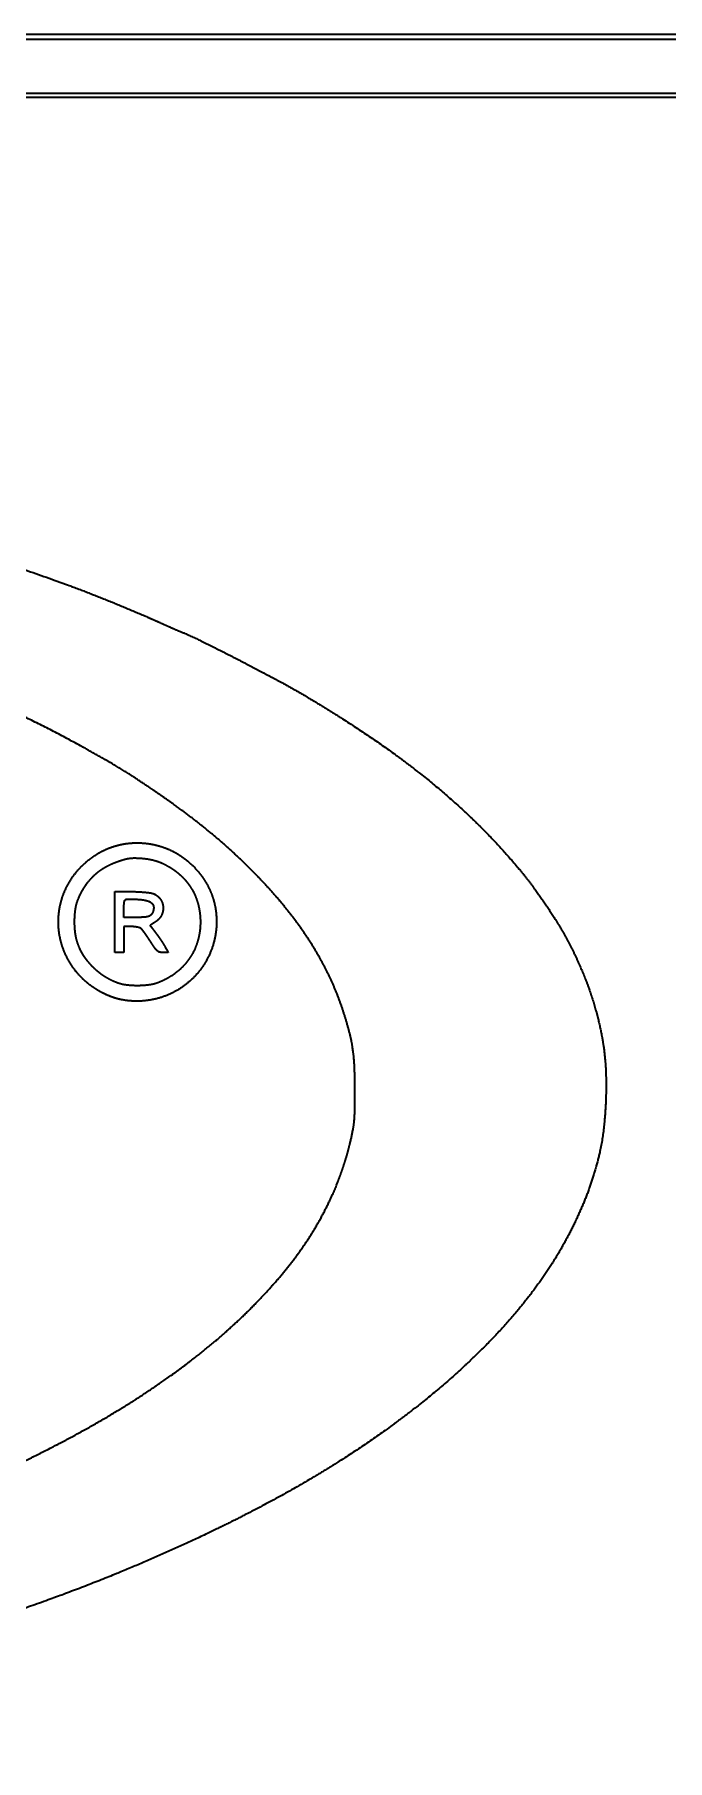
# Model space of a CAD drawing. Extents: x 5987 to 10491, y -672 to 3708.
# Drawn here: x 8859.4 to 8894.5, y 2312.6 to 2408.3 of the extents above; entities that cross this region are included whole.
import ezdxf

# ---------------------------------------------------------------- set-up
doc = ezdxf.new("R2010")
doc.units = 0
doc.header["$LTSCALE"] = 5
doc.layers.add('1', color=7, linetype='CONTINUOUS', true_color=0xffffff)

msp = doc.modelspace()

# ---------------------------------------------------------------- linework, layer by layer
at = {"layer": '1', "color": 7, "linetype": 'Continuous', "lineweight": 35}
for p, q in [((8376.073, 2408.076), (9230.073, 2408.076)), ((9094.065, 2408.326), (8512.081, 2408.326)), ((8512.073, 2405.076), (9230.073, 2405.076)), ((9091.573, 2404.826), (8514.573, 2404.826))]:
    msp.add_line(p, q, dxfattribs=at)
for points, weights, knots in [([(8808.28, 2387.027), (8810.656, 2386.961), (8813.031, 2386.859), (8817.686, 2386.586), (8819.964, 2386.413), (8824.459, 2385.991), (8826.676, 2385.743), (8831.084, 2385.17), (8833.274, 2384.845), (8838.283, 2384.006), (8841.095, 2383.457), (8846.64, 2382.218), (8849.371, 2381.526), (8854.636, 2380.032), (8857.17, 2379.231), (8861.927, 2377.57), (8864.142, 2376.692), (8866.443, 2375.668), (8866.566, 2375.613), (8866.817, 2375.502), (8866.944, 2375.447), (8867.184, 2375.342), (8867.297, 2375.292), (8867.484, 2375.211), (8867.557, 2375.18), (8868.027, 2374.981), (8868.417, 2374.802), (8869.433, 2374.299), (8870.062, 2373.982), (8871.336, 2373.328), (8871.98, 2372.99), (8873.108, 2372.389), (8873.589, 2372.121), (8875.695, 2370.899), (8877.283, 2369.885), (8880.208, 2367.837), (8881.53, 2366.789), (8883.928, 2364.643), (8884.998, 2363.55), (8886.918, 2361.312), (8887.749, 2360.162), (8888.813, 2358.4), (8889.117, 2357.838), (8889.667, 2356.693), (8889.912, 2356.112), (8890.338, 2354.941), (8890.519, 2354.354), (8890.815, 2353.184), (8890.927, 2352.602), (8891.068, 2351.56), (8891.105, 2351.102), (8891.133, 2350.119), (8891.129, 2349.596), (8891.083, 2348.556), (8891.042, 2348.04), (8890.93, 2347.085), (8890.853, 2346.648), (8890.536, 2345.305), (8890.251, 2344.414), (8889.528, 2342.645), (8889.097, 2341.77), (8888.093, 2340.04), (8887.521, 2339.189), (8886.235, 2337.522), (8885.529, 2336.705), (8883.653, 2334.767), (8882.46, 2333.675), (8879.864, 2331.575), (8878.473, 2330.562), (8875.468, 2328.596), (8873.859, 2327.647), (8870.389, 2325.81), (8868.538, 2324.91), (8863.268, 2322.572), (8859.799, 2321.26), (8852.354, 2318.912), (8848.399, 2317.843), (8840.153, 2315.978), (8835.868, 2315.185), (8827.118, 2313.918), (8822.659, 2313.436), (8817.146, 2313.04), (8816.106, 2312.97), (8814.27, 2312.853), (8813.474, 2312.81), (8811.865, 2312.737), (8811.053, 2312.707), (8809.143, 2312.655), (8808.045, 2312.628), (8804.089, 2312.548), (8801.231, 2312.551), (8798.373, 2312.614)], [0.500030023501, 0.499989992166, 0.499989992166, 0.499979215722, 0.499979215722, 0.499976587102, 0.499976587102, 0.49997422202, 0.49997422202, 0.499909023712, 0.499909023712, 0.499896145293, 0.499896145293, 0.499881921622, 0.499881921622, 0.499745873454, 0.499745873454, 0.500029642454, 0.500029642454, 0.500029692131, 0.500029692131, 0.500029694945, 0.500029694945, 0.500026212039, 0.500026212039, 0.499883684514, 0.499883684514, 0.500021092684, 0.500021092684, 0.500019726441, 0.500019726441, 0.499977454889, 0.499977454889, 0.499726034466, 0.499726034466, 0.499441853347, 0.499441853347, 0.499303232153, 0.499303232153, 0.498885526052, 0.498885526052, 0.499653759918, 0.499653759918, 0.499622993922, 0.499622993922, 0.499601925439, 0.499601925439, 0.499492528859, 0.499492528859, 0.499561310037, 0.499561310037, 0.499812975737, 0.499812975737, 0.499810926925, 0.499810926925, 0.499478101841, 0.499478101841, 0.499009815084, 0.499009815084, 0.499237143866, 0.499237143866, 0.499315530735, 0.499315530735, 0.499508331187, 0.499508331187, 0.499413477283, 0.499413477283, 0.499605966592, 0.499605966592, 0.499674359563, 0.499674359563, 0.49982999087, 0.49982999087, 0.499506877199, 0.499506877199, 0.499742119769, 0.499742119769, 0.499772482911, 0.499772482911, 0.499813480433, 0.499813480433, 0.500027169501, 0.500027169501, 0.500016239485, 0.500016239485, 0.500017086958, 0.500017086958, 0.500027800524, 0.500027800524, 0.499954908637, 0.499954908637, 0.500030023501], [0, 0, 0, 0, 0.035336, 0.035336, 0.069292, 0.069292, 0.102438, 0.102438, 0.135341, 0.135341, 0.177898, 0.177898, 0.219732, 0.219732, 0.259177, 0.259177, 0.294531, 0.294531, 0.296541, 0.296541, 0.298598, 0.298598, 0.300427, 0.300427, 0.301618, 0.301618, 0.307987, 0.307987, 0.318435, 0.318435, 0.329226, 0.329226, 0.337397, 0.337397, 0.365318, 0.365318, 0.390298, 0.390298, 0.412919, 0.412919, 0.433848, 0.433848, 0.443268, 0.443268, 0.452557, 0.452557, 0.461604, 0.461604, 0.470306, 0.470306, 0.477059, 0.477059, 0.484737, 0.484737, 0.492336, 0.492336, 0.498837, 0.498837, 0.512522, 0.512522, 0.526769, 0.526769, 0.541715, 0.541715, 0.557447, 0.557447, 0.580977, 0.580977, 0.605998, 0.605998, 0.633146, 0.633146, 0.66302, 0.66302, 0.716814, 0.716814, 0.77621, 0.77621, 0.839341, 0.839341, 0.904292, 0.904292, 0.91939, 0.91939, 0.930937, 0.930937, 0.942706, 0.942706, 0.958614, 0.958614, 1, 1, 1, 1]), ([(8797.485, 2381.132), (8798.159, 2381.155), (8798.833, 2381.165), (8801.218, 2381.154), (8802.928, 2381.143), (8806.367, 2381.115), (8808.097, 2381.099), (8810.398, 2381.074), (8810.969, 2381.053), (8812.746, 2380.945), (8813.951, 2380.866), (8816.151, 2380.712), (8817.146, 2380.635), (8819.032, 2380.473), (8819.924, 2380.388), (8821.703, 2380.203), (8822.591, 2380.103), (8826.949, 2379.57), (8830.403, 2379.028), (8837.084, 2377.747), (8840.303, 2376.996), (8846.453, 2375.298), (8849.378, 2374.353), (8854.892, 2372.308), (8857.464, 2371.185), (8860.371, 2369.715), (8860.771, 2369.507), (8861.625, 2369.048), (8862.08, 2368.799), (8862.957, 2368.309), (8863.379, 2368.068), (8864.079, 2367.663), (8864.355, 2367.494), (8865.421, 2366.8), (8866.206, 2366.269), (8867.629, 2365.265), (8868.262, 2364.787), (8869.448, 2363.83), (8870, 2363.352), (8871.084, 2362.341), (8871.618, 2361.81), (8872.647, 2360.717), (8873.135, 2360.149), (8874.034, 2359.003), (8874.439, 2358.425), (8875.169, 2357.254), (8875.493, 2356.664), (8876.063, 2355.466), (8876.306, 2354.861), (8876.641, 2353.85), (8876.76, 2353.454), (8876.952, 2352.737), (8877.02, 2352.414), (8877.119, 2351.75), (8877.152, 2351.408), (8877.186, 2350.607), (8877.196, 2350.147), (8877.194, 2349.341), (8877.191, 2348.994), (8877.182, 2348.453), (8877.172, 2348.258), (8877.141, 2347.9), (8877.118, 2347.736), (8877.048, 2347.363), (8877.004, 2347.152), (8876.749, 2346.067), (8876.474, 2345.212), (8876.129, 2344.382), (8875.78, 2343.54), (8875.366, 2342.728), (8874.383, 2341.125), (8873.818, 2340.338), (8872.513, 2338.775), (8871.785, 2337.994), (8870.175, 2336.445), (8869.293, 2335.681), (8867.381, 2334.194), (8866.358, 2333.465), (8864.169, 2332.041), (8863.004, 2331.347), (8860.528, 2329.998), (8859.221, 2329.337), (8856.468, 2328.051), (8855.02, 2327.432), (8851.977, 2326.244), (8850.386, 2325.67), (8847.086, 2324.577), (8845.38, 2324.058), (8841.877, 2323.087), (8840.083, 2322.633), (8833.304, 2321.075), (8828.273, 2320.207), (8817.852, 2318.991), (8812.478, 2318.617), (8801.649, 2318.37), (8796.204, 2318.498), (8785.5, 2319.245), (8780.255, 2319.879), (8774.882, 2320.807), (8774.716, 2320.836), (8774.39, 2320.894), (8774.23, 2320.922), (8773.932, 2320.976), (8773.796, 2321.001), (8773.586, 2321.04), (8773.513, 2321.054), (8773.37, 2321.084), (8773.301, 2321.098), (8773.116, 2321.134), (8773, 2321.156), (8772.752, 2321.203), (8772.619, 2321.229), (8772.352, 2321.279), (8772.218, 2321.303), (8771.126, 2321.505), (8770.171, 2321.7), (8768.122, 2322.158), (8767.026, 2322.417), (8764.811, 2322.969), (8763.691, 2323.262), (8761.538, 2323.853), (8760.506, 2324.153), (8756.553, 2325.366), (8753.674, 2326.403), (8748.281, 2328.64), (8745.787, 2329.867), (8741.251, 2332.469), (8739.218, 2333.838), (8737.289, 2335.349), (8735.644, 2336.637), (8734.159, 2338.107), (8732.855, 2339.739), (8732.001, 2340.807), (8731.251, 2341.951), (8730.612, 2343.16), (8730.028, 2344.263), (8729.586, 2345.43), (8729.292, 2346.642), (8729.011, 2347.795), (8728.886, 2348.975), (8728.917, 2350.162), (8728.948, 2351.359), (8729.132, 2352.542), (8729.466, 2353.692), (8730.018, 2355.592), (8730.906, 2357.36), (8732.101, 2358.936), (8733.499, 2360.782), (8735.096, 2362.458), (8736.873, 2363.942), (8738.962, 2365.687), (8741.206, 2367.225), (8743.587, 2368.544), (8746.326, 2370.061), (8749.155, 2371.404), (8755.302, 2373.866), (8758.61, 2374.986), (8765.614, 2376.94), (8769.296, 2377.799), (8776.958, 2379.244), (8780.933, 2379.828), (8789.103, 2380.693), (8793.29, 2380.986), (8797.485, 2381.132)], [0.500157034642, 0.500092889428, 0.500092889428, 0.500156542567, 0.500156542567, 0.500156670447, 0.500156670447, 0.50005351714, 0.50005351714, 0.500153712399, 0.500153712399, 0.500146671973, 0.500146671973, 0.50014348262, 0.50014348262, 0.500143228926, 0.500143228926, 0.499966645085, 0.499966645085, 0.499890070941, 0.499890070941, 0.499849972728, 0.499849972728, 0.499627091984, 0.499627091984, 0.500131127321, 0.500131127321, 0.500145808234, 0.500145808234, 0.50014649775, 0.50014649775, 0.500047569593, 0.500047569593, 0.500097309707, 0.500097309707, 0.499984497395, 0.499984497395, 0.499943596309, 0.499943596309, 0.499979203411, 0.499979203411, 0.4998189096, 0.4998189096, 0.499675398445, 0.499675398445, 0.499624158782, 0.499624158782, 0.499511447573, 0.499511447573, 0.500017008034, 0.500017008034, 0.499623556101, 0.499623556101, 0.499687530675, 0.499687530675, 0.500072913624, 0.500072913624, 0.500148587776, 0.500148587776, 0.499947229709, 0.499947229709, 0.499757015064, 0.499757015064, 0.500072778777, 0.500072778777, 0.49904828278, 0.49904828278, 0.500157034642, 0.499136931431, 0.499136931431, 0.499271663627, 0.499271663627, 0.499662531504, 0.499662531504, 0.499696432212, 0.499696432212, 0.499861025559, 0.499861025559, 0.499903707319, 0.499903707319, 0.499997454828, 0.499997454828, 0.499982238332, 0.499982238332, 0.500043396308, 0.500043396308, 0.500054296498, 0.500054296498, 0.500074597507, 0.500074597507, 0.499655797189, 0.499655797189, 0.499793699165, 0.499793699165, 0.4998007877, 0.4998007877, 0.499729536603, 0.499729536603, 0.500156435318, 0.500156435318, 0.500156300812, 0.500156300812, 0.500156404589, 0.500156404589, 0.50013743034, 0.50013743034, 0.50015032488, 0.50015032488, 0.500156654506, 0.500156654506, 0.500156633065, 0.500156633065, 0.500156642326, 0.500156642326, 0.500099237437, 0.500099237437, 0.500132496936, 0.500132496936, 0.500133323127, 0.500133323127, 0.500120112773, 0.500120112773, 0.499776676003, 0.499776676003, 0.499480123441, 0.499480123441, 0.499296370468, 0.499296370468, 0.500157034642, 0.497917649008, 0.497917649008, 0.500157034642, 0.498685529313, 0.498685529313, 0.500157034642, 0.497593687155, 0.497593687155, 0.500157034642, 0.497251529565, 0.497251529565, 0.500157034642, 0.497410939772, 0.497410939772, 0.500157034642, 0.494605365868, 0.494605365868, 0.500157034642, 0.498019896791, 0.498019896791, 0.500157034642, 0.49865079626, 0.49865079626, 0.500157034642, 0.499507338711, 0.499507338711, 0.499663510549, 0.499663510549, 0.499850744442, 0.499850744442, 0.499884575698, 0.499884575698, 0.499947655119, 0.499947655119, 0.500157034642], [0, 0, 0, 0, 0.005686, 0.005686, 0.020099, 0.020099, 0.034681, 0.034681, 0.039499, 0.039499, 0.049687, 0.049687, 0.058096, 0.058096, 0.06565, 0.06565, 0.073182, 0.073182, 0.10267, 0.10267, 0.130554, 0.130554, 0.1565, 0.1565, 0.180203, 0.180203, 0.184015, 0.184015, 0.188401, 0.188401, 0.192508, 0.192508, 0.195241, 0.195241, 0.203261, 0.203261, 0.209971, 0.209971, 0.216148, 0.216148, 0.222519, 0.222519, 0.228862, 0.228862, 0.234846, 0.234846, 0.240559, 0.240559, 0.246098, 0.246098, 0.249609, 0.249609, 0.252411, 0.252411, 0.255329, 0.255329, 0.259246, 0.259246, 0.2622, 0.2622, 0.263859, 0.263859, 0.265267, 0.265267, 0.267104, 0.267104, 0.274775, 0.274775, 0.274775, 0.282569, 0.282569, 0.290873, 0.290873, 0.300039, 0.300039, 0.310066, 0.310066, 0.320871, 0.320871, 0.332539, 0.332539, 0.345148, 0.345148, 0.358713, 0.358713, 0.373293, 0.373293, 0.388669, 0.388669, 0.404623, 0.404623, 0.448646, 0.448646, 0.495137, 0.495137, 0.54218, 0.54218, 0.58785, 0.58785, 0.589308, 0.589308, 0.590717, 0.590717, 0.59192, 0.59192, 0.592565, 0.592565, 0.593177, 0.593177, 0.594196, 0.594196, 0.595366, 0.595366, 0.596542, 0.596542, 0.604976, 0.604976, 0.614713, 0.614713, 0.62473, 0.62473, 0.634034, 0.634034, 0.660512, 0.660512, 0.684583, 0.684583, 0.705835, 0.705835, 0.705835, 0.723985, 0.723985, 0.723985, 0.73592, 0.73592, 0.73592, 0.746841, 0.746841, 0.746841, 0.75728, 0.75728, 0.75728, 0.767877, 0.767877, 0.767877, 0.785479, 0.785479, 0.785479, 0.806311, 0.806311, 0.806311, 0.830901, 0.830901, 0.830901, 0.859279, 0.859279, 0.890965, 0.890965, 0.925307, 0.925307, 0.961825, 0.961825, 1, 1, 1, 1]), ([(8864.277, 2354.769), (8864.078, 2354.806), (8863.883, 2354.861), (8863.693, 2354.932), (8863.488, 2355.009), (8863.288, 2355.1), (8862.9, 2355.31), (8862.713, 2355.428), (8862.362, 2355.685), (8862.201, 2355.823), (8862.051, 2355.973), (8861.638, 2356.387), (8861.312, 2356.871), (8861.084, 2357.409), (8860.859, 2357.94), (8860.743, 2358.506), (8860.742, 2359.083), (8860.74, 2359.659), (8860.853, 2360.223), (8861.076, 2360.754), (8861.301, 2361.29), (8861.624, 2361.773), (8862.035, 2362.184), (8862.302, 2362.45), (8862.599, 2362.682), (8862.923, 2362.876), (8863.241, 2363.066), (8863.581, 2363.213), (8863.937, 2363.315), (8864.292, 2363.416), (8864.658, 2363.471), (8865.028, 2363.477), (8865.403, 2363.484), (8865.776, 2363.444), (8866.142, 2363.358)], [0.502984013005, 0.50173822053, 0.50173822053, 0.502984013005, 0.502196666825, 0.502196666825, 0.502216180144, 0.502216180144, 0.5019745129, 0.5019745129, 0.502984013005, 0.496837136294, 0.496837136294, 0.502984013005, 0.496353686549, 0.496353686549, 0.502984013005, 0.496313684804, 0.496313684804, 0.502984013005, 0.496684884173, 0.496684884173, 0.502984013005, 0.500440868721, 0.500440868721, 0.502984013005, 0.500145314376, 0.500145314376, 0.502984013005, 0.500134204692, 0.500134204692, 0.502984013005, 0.500387375114, 0.500387375114, 0.502984013005], [0, 0, 0, 0, 0.045287, 0.045287, 0.045287, 0.094084, 0.094084, 0.143524, 0.143524, 0.190674, 0.190674, 0.190674, 0.31883, 0.31883, 0.31883, 0.443766, 0.443766, 0.443766, 0.566767, 0.566767, 0.566767, 0.689351, 0.689351, 0.689351, 0.768493, 0.768493, 0.768493, 0.845779, 0.845779, 0.845779, 0.9225, 0.9225, 0.9225, 1, 1, 1, 1]), ([(8864.046, 2362.431), (8864.154, 2362.469), (8864.273, 2362.507), (8864.482, 2362.566), (8864.573, 2362.586), (8864.755, 2362.612), (8864.845, 2362.619), (8865.051, 2362.62), (8865.167, 2362.616), (8865.459, 2362.598), (8865.635, 2362.576), (8865.965, 2362.516), (8866.119, 2362.476), (8866.27, 2362.423), (8866.421, 2362.37), (8866.568, 2362.305), (8866.868, 2362.144), (8867.021, 2362.051), (8867.169, 2361.949), (8867.401, 2361.789), (8867.612, 2361.604), (8867.799, 2361.395), (8867.981, 2361.192), (8868.136, 2360.967), (8868.261, 2360.724), (8868.387, 2360.478), (8868.48, 2360.218), (8868.541, 2359.948), (8868.604, 2359.665), (8868.636, 2359.376), (8868.637, 2359.085), (8868.637, 2358.718), (8868.584, 2358.354), (8868.478, 2358.001), (8868.376, 2357.66), (8868.22, 2357.339), (8868.014, 2357.048), (8867.807, 2356.753), (8867.555, 2356.495), (8867.265, 2356.28), (8866.962, 2356.055), (8866.63, 2355.873), (8866.277, 2355.738), (8866.114, 2355.676), (8865.946, 2355.634), (8865.774, 2355.612), (8865.561, 2355.584), (8865.347, 2355.57), (8864.918, 2355.569), (8864.704, 2355.582), (8864.491, 2355.609), (8864.32, 2355.63), (8864.152, 2355.672), (8863.991, 2355.733), (8863.732, 2355.831), (8863.486, 2355.956), (8863.255, 2356.107), (8863.021, 2356.259), (8862.805, 2356.435), (8862.609, 2356.633), (8862.417, 2356.826), (8862.248, 2357.038), (8862.102, 2357.267), (8861.964, 2357.483), (8861.855, 2357.716), (8861.777, 2357.96), (8861.718, 2358.144), (8861.678, 2358.332), (8861.655, 2358.524), (8861.63, 2358.742), (8861.619, 2358.962), (8861.626, 2359.397), (8861.644, 2359.611), (8861.676, 2359.824), (8861.702, 2359.998), (8861.748, 2360.167), (8861.815, 2360.33), (8861.917, 2360.58), (8862.043, 2360.819), (8862.192, 2361.045), (8862.333, 2361.258), (8862.497, 2361.453), (8862.683, 2361.629), (8862.869, 2361.805), (8863.074, 2361.958), (8863.296, 2362.087), (8863.532, 2362.224), (8863.779, 2362.338), (8864.046, 2362.431)], [0.500600324476, 0.501000025886, 0.501000025886, 0.500378357561, 0.500378357561, 0.500310553394, 0.500310553394, 0.500945762906, 0.500945762906, 0.500576622103, 0.500576622103, 0.50010623444, 0.50010623444, 0.501136119112, 0.500123591568, 0.500123591568, 0.500621232719, 0.500621232719, 0.501136119112, 0.498810019202, 0.498810019202, 0.501136119112, 0.498366978926, 0.498366978926, 0.501136119112, 0.498450896607, 0.498450896607, 0.501136119112, 0.499147834731, 0.499147834731, 0.501136119112, 0.497558161432, 0.497558161432, 0.501136119112, 0.496800818883, 0.496800818883, 0.501136119112, 0.496922450778, 0.496922450778, 0.501136119112, 0.497997960348, 0.497997960348, 0.501136119112, 0.498800204385, 0.498800204385, 0.501136119112, 0.50047809343, 0.50047809343, 0.500477842155, 0.500477842155, 0.501136119112, 0.498748917252, 0.498748917252, 0.501136119112, 0.499192505917, 0.499192505917, 0.501136119112, 0.499294688511, 0.499294688511, 0.501136119112, 0.499195446987, 0.499195446987, 0.501136119112, 0.49839273919, 0.49839273919, 0.501136119112, 0.499546327971, 0.499546327971, 0.501136119112, 0.500420613542, 0.500420613542, 0.500404853969, 0.500404853969, 0.501136119112, 0.498730449813, 0.498730449813, 0.501136119112, 0.499554047983, 0.499554047983, 0.501136119112, 0.498910727409, 0.498910727409, 0.501136119112, 0.49892979442, 0.49892979442, 0.501136119112, 0.499621293629, 0.499621293629, 0.500600324476], [0, 0, 0, 0, 0.01592, 0.01592, 0.027799, 0.027799, 0.039392, 0.039392, 0.054281, 0.054281, 0.076933, 0.076933, 0.097419, 0.097419, 0.097419, 0.118081, 0.118081, 0.141255, 0.141255, 0.141255, 0.177524, 0.177524, 0.177524, 0.212932, 0.212932, 0.212932, 0.248989, 0.248989, 0.248989, 0.287078, 0.287078, 0.287078, 0.335515, 0.335515, 0.335515, 0.382796, 0.382796, 0.382796, 0.431022, 0.431022, 0.431022, 0.482057, 0.482057, 0.482057, 0.505615, 0.505615, 0.505615, 0.534893, 0.534893, 0.564175, 0.564175, 0.564175, 0.587791, 0.587791, 0.587791, 0.625746, 0.625746, 0.625746, 0.664191, 0.664191, 0.664191, 0.701794, 0.701794, 0.701794, 0.737452, 0.737452, 0.737452, 0.764392, 0.764392, 0.764392, 0.795263, 0.795263, 0.825417, 0.825417, 0.825417, 0.850154, 0.850154, 0.850154, 0.888327, 0.888327, 0.888327, 0.924523, 0.924523, 0.924523, 0.961007, 0.961007, 0.961007, 1, 1, 1, 1]), ([(8866.142, 2363.358), (8866.563, 2363.258), (8866.965, 2363.095), (8867.337, 2362.873), (8867.716, 2362.645), (8868.06, 2362.365), (8868.359, 2362.039), (8868.657, 2361.713), (8868.906, 2361.348), (8869.099, 2360.951), (8869.287, 2360.564), (8869.412, 2360.152), (8869.472, 2359.725), (8869.57, 2359.027), (8869.502, 2358.325), (8869.27, 2357.659), (8869.039, 2356.993), (8868.658, 2356.4), (8868.148, 2355.913), (8867.638, 2355.427), (8867.027, 2355.073), (8866.351, 2354.874), (8865.675, 2354.674), (8864.97, 2354.638), (8864.277, 2354.769)], [0.502984013005, 0.499005328998, 0.499005328998, 0.502984013005, 0.499493417369, 0.499493417369, 0.502984013005, 0.499474381465, 0.499474381465, 0.502984013005, 0.498884851761, 0.498884851761, 0.502984013005, 0.493620699736, 0.493620699736, 0.502984013005, 0.493588395947, 0.493588395947, 0.502984013005, 0.49358948396, 0.49358948396, 0.502984013005, 0.493624268519, 0.493624268519, 0.502984013005], [0, 0, 0, 0, 0.099343, 0.099343, 0.099343, 0.200128, 0.200128, 0.200128, 0.29997, 0.29997, 0.29997, 0.396519, 0.396519, 0.396519, 0.551718, 0.551718, 0.551718, 0.703934, 0.703934, 0.703934, 0.853314, 0.853314, 0.853314, 1, 1, 1, 1]), ([(8863.864, 2360.779), (8864.167, 2360.777), (8864.47, 2360.776), (8864.897, 2360.773), (8865.021, 2360.77), (8865.264, 2360.759), (8865.384, 2360.751), (8865.606, 2360.732), (8865.708, 2360.721), (8865.81, 2360.708), (8865.868, 2360.7), (8865.925, 2360.687), (8865.98, 2360.668)], [0.510448652241, 0.510448652241, 0.510448652241, 0.51038241065, 0.51038241065, 0.510370768593, 0.510370768593, 0.510377154404, 0.510377154404, 0.510448652241, 0.508744010332, 0.508744010332, 0.510448652241], [0, 0, 0, 0, 0.428603, 0.428603, 0.602974, 0.602974, 0.772678, 0.772678, 0.917941, 0.917941, 0.917941, 1, 1, 1, 1]), ([(8865.98, 2360.668), (8866.135, 2360.615), (8866.269, 2360.521), (8866.371, 2360.392), (8866.473, 2360.263), (8866.534, 2360.11), (8866.55, 2359.946), (8866.567, 2359.78), (8866.537, 2359.616), (8866.464, 2359.466), (8866.39, 2359.315), (8866.278, 2359.189), (8866.136, 2359.098), (8866.033, 2359.031), (8865.93, 2358.965), (8865.827, 2358.898)], [0.510448652241, 0.49651711592, 0.49651711592, 0.510448652241, 0.496792981039, 0.496792981039, 0.510448652241, 0.497406940504, 0.497406940504, 0.510448652241, 0.498076775506, 0.498076775506, 0.510448652241, 0.510448652241, 0.510448652241, 0.510448652241], [0, 0, 0, 0, 0.218137, 0.218137, 0.218137, 0.431097, 0.431097, 0.431097, 0.641667, 0.641667, 0.641667, 0.848828, 0.848828, 0.848828, 1, 1, 1, 1]), ([(8864.428, 2360.299), (8864.461, 2360.332), (8864.504, 2360.351), (8864.551, 2360.352), (8864.682, 2360.355), (8864.812, 2360.356), (8865.078, 2360.349), (8865.213, 2360.34), (8865.451, 2360.316), (8865.553, 2360.297), (8865.653, 2360.269), (8865.727, 2360.248), (8865.798, 2360.217), (8865.863, 2360.176), (8865.917, 2360.142), (8865.96, 2360.095), (8865.989, 2360.039), (8866.018, 2359.983), (8866.032, 2359.921), (8866.028, 2359.858), (8866.024, 2359.783), (8866.008, 2359.709), (8865.981, 2359.638), (8865.959, 2359.58), (8865.925, 2359.527), (8865.881, 2359.483), (8865.839, 2359.441), (8865.789, 2359.41), (8865.732, 2359.393), (8865.65, 2359.368), (8865.566, 2359.354), (8865.481, 2359.35), (8865.32, 2359.343), (8865.16, 2359.339), (8864.79, 2359.339), (8864.581, 2359.339), (8864.372, 2359.339)], [0.51238250108, 0.488102546309, 0.488102546309, 0.51238250108, 0.512270150235, 0.512270150235, 0.512124841355, 0.512124841355, 0.511167633292, 0.511167633292, 0.51238250108, 0.508738021303, 0.508738021303, 0.51238250108, 0.500550090708, 0.500550090708, 0.51238250108, 0.500172780927, 0.500172780927, 0.51238250108, 0.508379906971, 0.508379906971, 0.51238250108, 0.504942575324, 0.504942575324, 0.51238250108, 0.502024390803, 0.502024390803, 0.51238250108, 0.509686984692, 0.509686984692, 0.51238250108, 0.512299515797, 0.512299515797, 0.51238250108, 0.51238250108, 0.51238250108], [0, 0, 0, 0, 0.033386, 0.033386, 0.033386, 0.130931, 0.130931, 0.232076, 0.232076, 0.309864, 0.309864, 0.309864, 0.367651, 0.367651, 0.367651, 0.415707, 0.415707, 0.415707, 0.464441, 0.464441, 0.464441, 0.524257, 0.524257, 0.524257, 0.5741, 0.5741, 0.5741, 0.622083, 0.622083, 0.622083, 0.692719, 0.692719, 0.692719, 0.826005, 0.826005, 1, 1, 1, 1]), ([(8864.372, 2359.339), (8864.372, 2359.49), (8864.372, 2359.64), (8864.372, 2359.85), (8864.373, 2359.909), (8864.378, 2360.021), (8864.382, 2360.074), (8864.393, 2360.17), (8864.399, 2360.213), (8864.406, 2360.256), (8864.408, 2360.272), (8864.416, 2360.287), (8864.428, 2360.299)], [0.51238250108, 0.51238250108, 0.51238250108, 0.512290426674, 0.512290426674, 0.512206404922, 0.512206404922, 0.512274108795, 0.512274108795, 0.51238250108, 0.49587249964, 0.49587249964, 0.51238250108], [0, 0, 0, 0, 0.466232, 0.466232, 0.64915, 0.64915, 0.813302, 0.813302, 0.947962, 0.947962, 0.947962, 1, 1, 1, 1]), ([(8866.838, 2357.392), (8866.739, 2357.392), (8866.639, 2357.392), (8866.54, 2357.392), (8866.479, 2357.392), (8866.418, 2357.4), (8866.358, 2357.415), (8866.31, 2357.428), (8866.266, 2357.452), (8866.228, 2357.485), (8866.177, 2357.53), (8866.132, 2357.582), (8866.093, 2357.638), (8866.01, 2357.759), (8865.929, 2357.882), (8865.798, 2358.088), (8865.744, 2358.169), (8865.639, 2358.324), (8865.586, 2358.398), (8865.488, 2358.532), (8865.442, 2358.592), (8865.395, 2358.652), (8865.374, 2358.679), (8865.349, 2358.704), (8865.322, 2358.726), (8865.298, 2358.744), (8865.271, 2358.758), (8865.243, 2358.766), (8865.198, 2358.78), (8865.152, 2358.791), (8865.053, 2358.811), (8864.999, 2358.819), (8864.889, 2358.829), (8864.834, 2358.831), (8864.643, 2358.831), (8864.507, 2358.831), (8864.372, 2358.831)], [0.510448652241, 0.510448652241, 0.510448652241, 0.510448652241, 0.507706407101, 0.507706407101, 0.510448652241, 0.500984454722, 0.500984454722, 0.510448652241, 0.507918937109, 0.507918937109, 0.510448652241, 0.510408071077, 0.510408071077, 0.510413313037, 0.510413313037, 0.510395422506, 0.510395422506, 0.510409735244, 0.510409735244, 0.510448652241, 0.5079013291, 0.5079013291, 0.510448652241, 0.504682112028, 0.504682112028, 0.510448652241, 0.510013149222, 0.510013149222, 0.510034518344, 0.510034518344, 0.510073893484, 0.510073893484, 0.510448652241, 0.510448652241, 0.510448652241], [0, 0, 0, 0, 0.097704, 0.097704, 0.097704, 0.157869, 0.157869, 0.157869, 0.206053, 0.206053, 0.206053, 0.27142, 0.27142, 0.27142, 0.412107, 0.412107, 0.504857, 0.504857, 0.591469, 0.591469, 0.664036, 0.664036, 0.664036, 0.697232, 0.697232, 0.697232, 0.725407, 0.725407, 0.725407, 0.769521, 0.769521, 0.820669, 0.820669, 0.872636, 0.872636, 1, 1, 1, 1]), ([(8865.827, 2358.898), (8865.933, 2358.758), (8866.04, 2358.617), (8866.192, 2358.416), (8866.237, 2358.354), (8866.331, 2358.222), (8866.379, 2358.152), (8866.471, 2358.015), (8866.514, 2357.948), (8866.59, 2357.829), (8866.621, 2357.777), (8866.713, 2357.613), (8866.776, 2357.503), (8866.838, 2357.392)], [0.510448652241, 0.510448652241, 0.510448652241, 0.510403248328, 0.510403248328, 0.510423799166, 0.510423799166, 0.510423245029, 0.510423245029, 0.510322013649, 0.510322013649, 0.510448652241, 0.510448652241, 0.510448652241], [0, 0, 0, 0, 0.291011, 0.291011, 0.417625, 0.417625, 0.557654, 0.557654, 0.689981, 0.689981, 0.7906, 0.7906, 1, 1, 1, 1])]:
    msp.add_rational_spline(points, weights, degree=3, knots=knots, dxfattribs=at)
for points in [[(8863.864, 2357.392), (8863.864, 2357.957), (8863.864, 2358.521), (8863.864, 2359.65), (8863.864, 2360.214), (8863.864, 2360.779)], [(8864.372, 2358.831), (8864.372, 2358.592), (8864.372, 2358.352), (8864.372, 2357.872), (8864.372, 2357.632), (8864.372, 2357.392)], [(8864.372, 2357.392), (8864.287, 2357.392), (8864.202, 2357.392), (8864.033, 2357.392), (8863.948, 2357.392), (8863.864, 2357.392)]]:
    msp.add_open_spline(points, degree=3, knots=[0, 0, 0, 0, 0.5, 0.5, 1, 1, 1, 1], dxfattribs=at)

doc.saveas('drawing.dxf')
